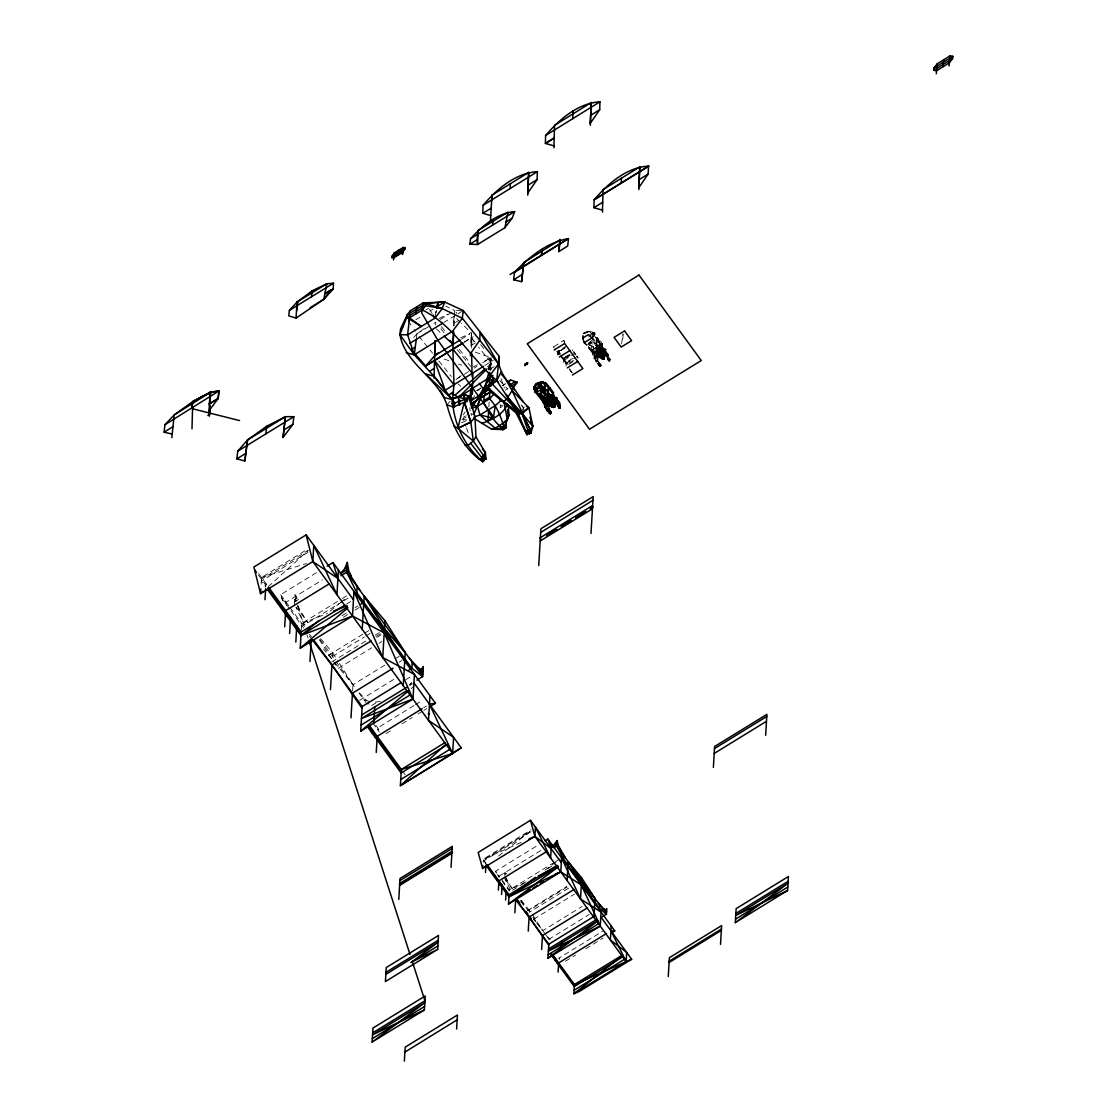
<?xml version="1.0" encoding="UTF-8"?>
<svg xmlns="http://www.w3.org/2000/svg" width="1117" height="1117" viewBox="0 0 1117 1117"><rect width="100%" height="100%" fill="white"/><g stroke="black" fill="none" stroke-linecap="round" stroke-linejoin="round"><path stroke-width="0.75" stroke-dasharray="5 3.75" d="M592.834 338.884L592.932 332.824L588.882 331.121L582.823 333.732L590.167 331.163L594.705 332.936L607.369 356.211L608.793 355.136L602.3 346.856L602.454 343.757L598.07 338.2L596.394 338.172L592.778 334.123L592.806 338.828M490.768 369.755L490.991 359.353M470.997 345.628L471.36 332.992L461.53 323.358M601.909 350.989L603.669 351.045L602.091 349.439L600.066 349.356L592.834 339.652L589.231 342.612L597.218 351.855L601.016 358.11L599.522 357.44L597.232 355.569L598.782 350.947L602.091 349.439L603.794 350.598C604.981 353.084 606.349 360.177 601.588 359.227L597.232 355.569L596.394 338.172L592.932 332.824L588.896 335.295M589.134 345.544L589.231 342.612L591.619 341.132M598.014 352.26L598.223 350.473L600.052 349.356L602.091 349.439L604.143 351.324L601.965 354.243L597.567 356.491L596.827 352.623L598.223 350.473L599.955 350.207L599.55 353.517L604.227 359.255L600.723 352.707L600.862 343.827L596.394 338.172L596.157 343.45M599.731 351.897L600.806 343.743L599.62 350.096L606.726 356.449L601.868 348.923L596.157 342.989L598.07 338.2L596.352 339.261L596.981 353.586L602.314 359.074L604.506 359.074L603.794 350.598L606.294 349.412L603.711 352.204L606.294 349.412M453.753 326.094L454.158 316.125L443.952 322.408M596.157 342.989L596.394 338.172M454.019 325.759L454.647 313.905M261.127 584.177L261.518 577.489L306.533 549.829M265.944 583.563L265.734 587.081L261.308 581.008L307.901 552.37M286.05 603.948L286.161 602.175L322.45 579.863M294.441 604.367L295.028 594.593L297.066 598.042L299.859 597.902M301.297 630.281L301.688 623.509L340.894 599.41M320.649 638.659L332.657 652.803L332.252 659.588L323.539 649.005M352.595 690.809L352.958 684.707L337.278 660.063M488.855 406.923L489.134 402.106M485.993 864.209L483.172 859.28L531.078 829.819M497.26 874.513L499.145 877.096L495.641 871.19L537.738 845.318M504.73 875.463L504.898 872.684L507.076 874.025M557.327 354.271L557.495 351.478L566.64 345.851M557.969 355.15L558.123 352.553M561.181 350.291L558.626 350.794L559.896 354.466M559.519 354.257L556.922 350.892L557.704 353.237M563.303 362.48L563.554 358.278L560.846 355.024L566.165 363.081L572.7 359.06M564.713 342.081L563.75 340.308L553.39 347.08M565.984 366.153L566.207 362.383L563.554 358.278L570.089 354.271M573.915 353.251L573.998 351.855L575.772 354.592L572.197 349.83M584.875 333.662L585.406 332.154M593.225 353.544L593.755 348.281L600.862 343.827L602.454 343.757L602.3 346.856L600.22 350.389L602.915 347.15L600.653 348.322L597.274 354.466L600.723 352.707L602.356 350.138L601.044 350.389L600.862 343.827L596.841 342.109M558.947 958.121L559.617 959.042L558.947 958.121L602.496 931.341M597.023 351.646L597.386 345.6L598.223 350.473L604.227 359.255L603.752 358.515M600.597 349.007L602.272 345.474L594.495 334.723L590.013 332.433L590.167 331.163L584.163 332.559L584.023 333.718L584.903 333.173M600.695 355.485L600.918 351.548L600.011 350.193M600.82 350.487L593.713 341.523M622.825 338.996L623.118 334.109M597.372 345.586L597.274 354.466L601.854 351.45L602.091 349.439L597.092 352.818L595.543 351.45L592.303 353.642L596.324 362.425M605.861 349.244L605.023 348.811L597.93 354.298L599.466 357.887L601.756 356.909L602.3 351.52L604.506 359.074L602.37 350.682L600.066 349.342L600.862 343.827L591.926 350.347L592.303 353.642L593.42 354.075L596.157 353.056L596.576 351.925L593.322 352.344L589.204 343.715L593.63 349.286L597.316 346.047L589.231 342.612L587.486 344.776L591.493 342.305M489.735 369.378L490.81 359.074M596.115 361.238L593.267 352.707L591.759 352.078L589.231 342.612M600.052 349.356L600.862 343.827L600.499 349.733L598.447 353.74M602.915 347.15L601.868 348.923L602.272 345.474L600.527 346.577L598.07 338.2M488.995 370.285L491.019 357.622L489.511 369.518L494.119 366.641M594.495 334.723L594.705 332.936L592.932 332.824L592.555 335.91L594.495 334.723L593.085 336.664M416.264 339.428L416.934 333.815L414.016 329.487M435.141 316.725L436.593 309.074M435.546 324.977L435.881 322.171L431.511 324.852M453.963 317.675L453.223 323.846L458.417 320.649M454.493 313.319L454.828 310.526L445.655 306.142M583.283 333.103L583.2 333.871L584.945 332.796M500.528 405.164L500.207 407.775L502.622 406.295M598.782 350.947L598.391 354.187L599.62 350.096L606.252 356.072L608.793 355.136L602.3 346.856L604.325 352.693L607.048 356.323L607.676 354.997L605.33 350.403L602.859 353.167L607.048 356.323L601.044 349.663L602.454 343.757L591.926 350.347L596.827 352.623L601.114 349.523L600.485 355.192M599.466 357.887L599.703 355.988L604.395 353.112L604.157 355.011L599.466 357.887L599.703 355.988L600.974 354.508L601.588 359.227L602.314 359.074L604.981 356.407L604.395 353.112L603.306 353.07L602.929 356.155L601.756 356.909L598.991 356.072L599.592 352.693L596.632 354.271L595.193 356.546L597.441 356.155M600.723 352.707L604.213 354.55L604.981 356.407L601.435 358.585L597.232 355.569L595.193 356.546M600.597 357.594L600.974 354.508M601.742 357.985L601.532 356.491L601.588 359.227L604.632 357.342L604.814 355.89L602.594 356.714L601.588 359.227L600.653 357.147M601.756 356.909L602.147 353.796L600.918 351.548M602.314 359.074L602.594 356.714M602.37 350.682L603.794 350.598L604.632 357.342L602.985 355.709M602.147 353.796L603.362 356.253L603.096 359.255L604.548 358.836L604.129 357.733L604.52 358.962L604.395 357.817L603.04 358.948L604.395 357.817M603.375 359.227L603.515 358.11L603.934 359.437L601.435 358.585M604.115 355.792L603.934 359.437L599.703 355.988L597.232 355.569L603.794 350.598M601.979 350.361L596.981 353.586L597.218 351.855L601.114 349.523M599.201 354.368L597.93 354.298L597.567 356.491L603.529 352.818L600.625 351.338L600.862 349.607M600.862 343.827L599.969 350.166L597.316 346.047L598.223 350.473M621.597 343.841L622.979 334.151M593.895 351.506L602.454 343.757L600.625 351.338L600.751 350.57M593.658 342.598L599.843 351.129L600.723 344.832L596.352 339.261L600.723 344.832L601.044 350.389L601.477 347.596L607.676 354.997L607.369 356.211L604.325 352.693L605.33 350.403L609.798 359.171M488.799 369.266L490.461 358.976M489.023 369.224L490.74 359.283L488.911 369.49M488.953 369.462L490.726 359.311M592.303 353.642L596.576 351.925L597.902 361.643L594.593 358.711L595.556 353.223L597.902 361.643L597.986 356.491L596.576 351.925L595.445 351.492C591.396 354.131 600.723 362.299 596.827 361.531L593.322 352.344L593.42 354.075M436.091 312.341L436.426 310.666L435.644 312.62M600.653 348.322L603.822 351.757L603.543 353.544L605.33 350.403L602.859 353.167M601.044 350.389L602.454 343.757L594.621 351.995L597.218 351.855M600.625 351.338L601.477 347.596L594.621 351.995M606.88 355.834L604.576 351.087L604.185 352.958L605.163 351.241L607.341 356.379L608.793 355.136L606.252 356.072M607.341 356.379L608.318 354.773M522.519 410.33L523.273 407.593L521.793 404.619M599.62 350.096L597.567 356.491L597.93 354.298L595.808 355.723M603.711 352.204L604.032 351.283M597.023 353.614L597.511 352.469M594.481 353.656L594.384 351.911M463.387 414.798L465.063 412.061M472.994 398.071L474.725 395.669M603.515 358.11L603.976 359.185M593.797 358.11L594.719 356.951L597.986 356.491L594.593 358.711L593.797 358.11L597.986 356.491M413.681 337.543L416.934 333.815L426.54 326.946M447.973 403.712L450.025 401.366M597.274 354.466L596.827 352.623L591.926 350.347L593.755 348.281M607.369 356.211L608.151 355.374M488.199 367.619L494.342 361.419M411.81 682.473L409.632 684.595L412.536 682.808M602.929 356.155L604.395 353.112L604.73 356.56M595.947 352.497L596.576 351.925L595.626 353.167L597.148 357.524L594.593 358.711M268.164 586.788L308.152 550.486L261.42 579.206M487.543 366.711L492.751 362.159M411.07 688.617L413.723 686.383M330.115 611.222L339.386 603.501M340.713 602.398L347.345 596.897M498.475 856.083L529.849 831.523L483.116 860.258M544.984 870.185L557.453 860.956M457.16 378.523L463.792 373.748M602.175 350.794L605.023 348.811M502.51 385.784L505.247 383.885M502.706 385.602L505.387 383.759M505.359 390.168L508.012 388.423M490.768 370.676L490.489 361.936L487.738 354.131M589.064 347.387L593.267 352.707L587.416 346.619L591.759 352.078L593.462 351.003M455.918 379.557L462.941 375.172M464.337 374.279L468.554 371.654M474.167 368.149L476.973 366.39M482.6 362.885L489.623 358.501L483.549 361.559M484.82 365.482L493.407 360.121M591.926 350.347L593.63 349.286L592.778 341.481M600.569 346.549L602.272 345.474M461.475 339.121L469.95 333.871M464.113 342.123L471.22 337.711L474.432 341.746L471.137 337.767L471.458 347.932M475.395 342.891L470.774 345.767L471.36 332.992L471.96 344.916M587.486 344.776L591.577 342.235M596.241 341.132L598 340.029M425.814 310.009L428.523 308.334M415.859 319.727L419.922 317.228M429.877 311.112L432.768 309.325M416.934 333.815L430.059 325.745M440.252 319.476L451.91 312.313M458.054 313.737L463.248 310.54M464.337 342.207L473.259 336.72M476.861 390.503L480.868 388.032L476.861 390.503L479.654 389.679M585.978 332.908L590.167 331.163M559.072 351.059L560.301 354.271L558.57 351.897L565.104 347.89M565.272 347.61L557.439 352.427L558.877 354.62L554.856 349.09M588.743 336.594L594.705 332.936M569.391 354.522L562.856 358.543L567.073 364.337L573.607 360.316M570.061 354.689L563.527 358.711L567.618 364.324M563.429 359.325L569.963 355.304M560.776 356.197L563.471 359.674L570.075 355.471M564.113 360.26L573.258 354.634M572.742 358.362L566.207 362.383L560.804 355.723M566.151 363.346L575.297 357.733M568.721 364.296L573.943 361.07M597.232 355.569L604.143 351.324M599.229 357.091L604.66 353.74M601.77 357.761L604.981 356.407M603.04 358.948L604.465 358.082L604.506 359.074M282.713 601.155L280.688 594.663L316.977 572.351M297.066 598.042L294.734 599.48L296.312 601.644M294.595 601.923L298.588 599.466M342.347 598.517L348.155 594.942M342.319 601.658L304.564 624.864L295.893 607.299M343.771 600.764L349.565 597.204M346.465 604.115L350.668 601.546M342.039 615.718L347.848 612.144M355.108 607.69L358.012 605.903M343.352 617.212L347.708 614.545M354.969 610.077L359.325 607.397M328.733 655.162L363.583 633.744M364.603 633.171L368.959 630.491M332.433 656.531L364.379 636.899M365.831 636.006L370.188 633.325M331.623 662.018L367.926 639.706M375.186 635.238L382.433 630.784M376.08 636.481L380.436 633.8M376.946 637.36L381.302 634.679M338.325 668.329L371.71 647.79M378.97 643.336L381.874 641.549M384.904 665.076L352.958 684.707L334.43 662.227M395.055 658.821L399.411 656.14M399.048 662.255L401.952 660.468M359.59 700.401L397.331 677.195M405.722 679.764L411.531 676.204M375.912 702.984L370.579 706.251L367.87 702.537M409.576 685.545L412.48 683.758M414.002 705.553L377.7 727.865L377.602 729.638L378.733 729.275M415.454 704.659L422.715 700.205M423.664 707.759L426.568 705.972M386.091 733.604L391.885 730.029M402.05 723.788L412.215 717.533M418.023 713.972L422.38 711.292M423.832 710.398L426.736 708.611M531.064 831.76L483.047 861.277L484.973 863.916M499.201 876.105L541.312 850.219M554.353 862.352L509.338 890.012L509.282 891.017L502.343 881.495M555.805 861.458L560.162 858.778M524.278 883.072L511.209 891.101L504.563 878.241M547.498 868.789L553.306 865.228M527.475 910.564L566.682 886.465M567.241 886.968L529.486 910.173L529.36 912.282L570.019 887.289M533.731 919.151L574.389 894.159M536.523 922.977L542.75 930.67L581.957 906.571M548.559 939.509L589.217 914.516M565.425 961.248L575.59 954.993M585.755 948.752L603.166 938.043M473.077 367.06L477.559 364.7M439.009 318.596L447.638 314.198M463.276 417.241L466.306 415.747M526.121 881.83L509.338 890.012L501.24 878.884M460.707 337.781L469.838 333.676M521.206 842.413L483.172 859.28L486.049 863.232M461.447 422.715L467.548 420.187M521.067 404.913L523.273 407.593L526.484 406.323M301.688 623.509L327.476 613.428M465.998 417.437L463.108 418.554L465.915 426.373M261.518 577.489L306.421 563.54M380.366 701.406L373.064 702.384M569.405 368.861L572.532 373.162M461.572 310.54L454.828 310.526L456.895 313.332M461.907 419.057L466.864 420.034M499.969 404.899L502.943 405.778M475.186 352.106L489.441 357.063M444.189 359.074L448.95 360.735M458.473 364.044L461.656 365.161M473.622 414.491L470.843 413.513L471.974 416.013M363.807 699.605L366.725 700.722M369.141 701.644L366.069 700.066L359.409 692.889M600.653 357.175L602.356 358.752M436.482 328.957L442.835 334.891M458.193 383.955L460.651 386.3M456.616 318.54L460.302 322.157M499.704 380.576L507.76 388.995M603.822 351.757L607.034 355.234L608.081 359.8M577.21 356.714L578.369 357.998M566.752 363.137L567.911 364.435M547.819 937.023L550.136 939.606M575.758 354.899L573.956 352.763L575.115 354.578M521.178 900.148L531.385 913.092M533.409 919.137L535.49 921.707M419.015 336.399L432.572 353.181M438.841 360.959L451.38 376.527M441.438 326.667L445.683 331.944M457.174 349.565L470.69 366.432M480.673 344.664L485.853 351.129M490.489 361.936L478.635 347.192M471.22 337.711L474.418 341.76M459.408 349.356L468.861 361.615M440.922 328.705L444.957 333.927M576.651 355.96L577.573 357.217M576.609 356.658L577.531 357.901M560.79 356.002L566.738 364.17M553.292 346.745L554.283 348.113M569.377 369.029L571.736 372.268M557.411 352.832L558.863 354.829M569.363 369.238L571.722 372.478M504.647 876.859L513.22 890.109M505.526 879.554L512.256 888.797M520.759 900.47L528.411 910.969M532.935 917.183L544.593 933.184M545.515 934.454L548.964 939.202M297.29 605.637L307.692 622.56L296.48 607.159M320.132 639.622L334.891 659.896M335.896 661.278L355.485 688.184M359.074 693.098L368.54 706.098M280.688 594.663L289.08 606.182M290.043 607.508L304.285 627.056M309.591 634.358L311.42 636.858M375.759 725.212L380.506 731.719M281.721 597.986L289.973 609.323M290.965 610.678L303.531 627.936M309.367 635.95L311.308 638.617M372.701 722.894L379.333 732.012M258.655 573.566L267.912 586.271M402.288 770.772L405.15 774.695M258.502 575.199L265.846 585.266M597.874 360.623L600.513 364.268M563.471 359.674L566.137 363.556M596.981 353.586L595.543 351.45L595.878 352.539M408.194 320.844L413.053 328.049M520.717 901.084L524.515 906.836M319.308 639.706L335.952 665.257M532.334 914.558L542.75 930.67M332.657 652.803L336.357 658.611M429.542 309.269L432.265 313.682M588.338 346.242L591.759 352.078M559.17 352.427L558.626 350.794M505.764 876.887L507.593 880.894M297.988 605.526L299.091 608.109M501.016 378.663L504.409 388.06M466.473 427.937L468.721 434.192M597.064 356.114L595.445 351.492L597.148 357.524M495.641 871.19L496.325 873.215M297.918 606.615L304.313 626.483M306.993 634.777L308.055 638.086M557.355 351.283L558.193 353.894M498.531 875.183L499.145 877.096M285.128 600.778L286.929 606.95M603.362 356.253L603.822 357.929M563.75 340.308L564.63 343.519M599.047 355.611L599.522 357.44M523.273 407.593L524.487 412.313M597.19 347.052L598.126 351.296M604.046 358.403L604.227 359.255M296.061 600.415L295.028 594.593M504.898 872.684L505.247 874.667M604.129 357.733L604.255 359.004M469.894 407.621L470.075 410.874M491.047 359.311L491.201 369.448"/><path stroke-width="1.5" d="M473.901 418.303L491.634 429.179L503.027 429.626L505.973 427.811L505.652 422.044L505.47 423.455L508.961 415.245L508.361 405.974M599.438 365.161L600.052 366.167M527.21 431.609L527.015 434.75L518.553 414.351L488.129 387.836L489.316 384.904L489.721 372.366M551.714 395.278L551.393 398.964L557.481 404.27L559.17 408.347L556.978 403.977L550.737 398.755L553.613 392.695L546.408 383.508L542.708 381.791L537.71 382.852L533.87 387.222L535.015 391.941L542.653 400.933L546.785 410.456L550.318 413.723L550.849 411.95L548.95 408.738L547.609 400.64L542.653 400.933L539.665 395.851M434.946 340.95L434.108 378.314M540.935 385.826L540.586 397.066M554.66 403.963L555.372 404.005L554.577 406.002L554.66 403.963C556.908 404.312 554.032 408.417 552.091 407.23L548.154 404.605M191.998 428.844L192.599 406.7M472.337 394.329L472.882 373.874M548.238 400.263L548.349 396.172M608.723 359.562L609.114 360.777L608.57 360.135M607.843 357.496L609.463 360.651L609.798 359.171L609.463 360.651L607.997 357.426M452.19 403.139L453.977 384.751L452.874 349.104L453.544 331.079M490.768 215.623L482.809 213.249L483.047 205.333C496.883 189.164 515.258 173.079 537.361 171.641L537.123 179.544L527.727 193.143L527.769 195.168M491.857 199.873L491.983 195.154L528.69 172.395L527.727 193.143L528.69 172.395M510.204 188.494L510.343 183.774M590.335 125.341L590.293 123.317L599.703 109.717L599.927 101.815C577.824 103.253 559.449 119.337 545.613 135.506L545.389 143.423L553.962 145.866L554.004 147.877M543.155 390.601L538.911 394.58L538.869 396.172L544.761 402.05L545.333 407.063L550.318 413.723L549.941 412.676M544.202 402.022L544.482 387.445M553.962 145.866L554.563 125.327L591.256 102.555L590.293 123.317L591.256 102.555M554.758 400.109L553.795 401.45L555.163 401.157L556.336 398.769L558.416 402.916L555.554 399.439L556.336 398.769L559.561 402.958L557.481 404.27L553.11 397.498L553.404 395.558L559.561 402.958L559.952 408.04L549.773 387.85L547.861 392.556M572.77 118.667L573.007 110.751M602.538 212.146L602.496 210.136L593.909 207.692L594.146 199.789C607.983 183.607 626.358 167.522 648.46 166.098L648.223 174.001L638.826 187.6L638.868 189.611M602.496 210.136L603.082 189.611L639.79 166.838L638.826 187.6L639.79 166.838M621.303 182.937L621.443 178.217M435.211 340.643L434.667 355.764L425.717 365.943L414.798 353.628M470.899 402.79L471.681 388.618M472.114 376.736L471.611 353.014M540.823 389.191L540.698 392.556L544.37 390.28L544.551 386.887M548.084 391.802L548.293 404.885L554.409 401.129L552.817 399.928L551.658 399.886L551.658 401.171L554.66 407.147L551.281 403.488L550.625 400.556M478.146 230.437L477.587 244.497L469.852 244.19L470.522 238.731C482.111 226.137 497.065 213.193 514.658 211.588L512.158 218.178L504.926 227.686L477.587 244.497L477.015 239.792L478.146 230.437L507.984 212.104L504.926 227.686M209.312 415.273L209.661 407.286M544.342 391.215L548.21 396.074L548.112 403.014L550.737 398.755L553.11 397.498L547.847 392.151L547.916 390.545M444.105 336.077L453.013 344.385L453.656 332.531M472.254 403.991L472.296 403.195M171.85 437.669L174.168 414.952L192.738 401.589L210.68 392.137L218.918 390.992L218.206 398.49L209.982 409.422L209.256 416.138L209.898 405.359M210.094 402.05L210.401 391.774L209.856 401.911M260.847 588.938L260.568 593.685L312.83 561.558L313.793 545.361L336.957 594.691L338.423 570.047M264.98 599.745L265.637 588.659M296.047 318.08L296.996 302.079L312.174 290.811L326.834 283.746L333.508 283.229L333.173 289.066L323.776 299.328L296.047 318.08L288.703 315.832L289.373 310.372L296.996 302.079L326.834 283.746L323.776 299.328L310.107 307.733M284.695 626.819L285.659 610.636L329.208 583.856M289.596 633.548L290.56 617.366M295.81 642.08L296.773 625.897M313.472 639.664L362.173 706.544L360.707 731.188L412.969 699.06L414.435 674.417L382.74 657.536L353.963 591.382L352.497 616.025L300.236 648.153L301.199 631.957L268.904 587.612M309.954 661.501L311.21 640.25M330.464 689.664L331.931 665.02L312.341 639.929M359.967 590.432L346.856 569.796L340.182 573.887L344.664 568.79L347.289 562.465L346.703 572.239L356.826 592.736L411.852 668.273L422.701 676.567L416.892 680.141M357.189 586.634L356.826 592.736L353.921 594.523M350.989 717.84L352.455 693.196L393.1 668.203M362.215 629.36L364.184 596.227L384.918 620.675L405.22 652.579L403.251 685.712M393.533 260.024L394.273 252.931L403.237 247.415L405.178 247.751L402.623 252.386L393.659 257.901L391.718 257.566L394.273 252.931M372.087 733.115L372.296 729.596M373.776 723.16L374.74 706.963M376.247 752.509L377.197 736.326L422.212 708.653M382.74 657.536L384.918 620.675M409.339 320.858L410.386 310.763L423.148 302.916L444.706 301.995L463.248 310.54L499.257 356.463L498.657 364.449M372.115 1042.077L372.952 1028.073L425.214 995.945L424.39 1009.95L372.115 1042.077L424.809 1002.745L372.547 1034.873L424.39 1009.95M412.215 662.172L411.852 668.273L408.948 670.06M398.783 899.436L400.026 878.493L452.287 846.365L451.045 867.309M409.45 658.374L418.33 667.938L421.402 669.516L423.273 666.807L422.701 676.567L346.703 572.239L340.908 575.8M404.354 1061.15L405.178 1047.146L457.453 1015.018L456.616 1029.022M429.975 695.737L428.509 720.381L453.6 737.332L452.636 753.514L400.375 785.656L401.338 769.459L369.406 725.603M437.669 949.436L438.506 935.432L386.245 967.559L385.407 981.564L437.669 949.436L411.754 961.905M490.461 220.761L491.983 195.154M490.028 379.864L490.321 374.907L498.503 363.905L499.257 356.463M488.562 411.74L488.045 420.564L487.166 421.109L493.756 417.06L437.85 340.308L421.681 312.928L423.148 302.916L442.206 308.585L462.326 318.247L498.503 363.905L501.393 371.598L512.075 390.573L530.184 429.668L530.938 433.201L532.851 426.331L528.955 407.789L512.075 390.573L512.843 386.831L501.575 374.53M482.795 865.605L482.628 868.481L534.889 836.354L535.434 827.152L550.639 857.982L551.477 843.963M485.504 872.433L485.937 865.242L508.947 896.825L560.776 871.888L581.343 884.985L600.248 926.077L547.972 958.204L548.81 944.2L515.691 898.724L514.853 912.729M525.06 365.636L525.227 364.058C531.329 359.981 523.342 367.605 525.227 364.058M527.056 364.421L527.21 362.843M498.377 890.109L498.922 880.908L546.827 851.447M501.575 894.494L502.119 885.292M535.769 385.379L535.909 383.955M505.624 900.065L506.183 890.863M553.11 397.498L554.046 395.711L553.11 397.498L553.46 394.175C550.932 389.791 541.885 378.733 537.556 384.276L552.51 404.815L551.198 405.625L551.477 403.74M596.31 921.553L548.405 951L600.248 926.077L601.072 912.072L580.505 898.99L561.614 857.884L560.776 871.888L508.514 904.03L509.059 894.815L487.04 864.6M538.729 565.593L540.921 528.732L593.183 496.604L591.005 533.465M551.77 397.373L553.46 394.175L551.826 396.381M528.243 931.117L529.081 917.113L515.621 899.73M541.633 949.506L542.471 935.501L587.472 907.828M552.454 846.798L557.16 840.556L556.838 846.114L563.471 858.973L599.382 908.275L606.419 914.195L602.063 916.875M555.344 960.536L555.456 958.526M563.471 858.973L563.68 855.51M558.109 972.125L558.668 962.924L606.573 933.477M561.041 950.176L561.586 940.975M567.115 880.601L568.246 861.766L581.762 878.032L595.026 898.543L593.895 917.364M580.505 898.99L581.762 878.032M599.382 908.275L599.578 904.798M611.208 925.993L610.385 939.997L626.679 952.41L626.134 961.625L573.859 993.753L574.417 984.552L552.482 954.449M668.259 976.523L669.376 957.688L721.638 925.56L720.521 944.396M713.372 767.449L714.615 746.491L766.89 714.363L765.634 735.307M735.321 922.642L736.145 908.638L788.407 876.51L787.583 890.514L735.321 922.642L788.016 883.31L735.74 915.451L787.583 890.514M936.283 73.806L937.317 63.697L950.092 55.85L952.871 56.325L952.592 58.684L949.227 62.929L936.465 70.79L933.686 70.315L933.966 67.942L937.317 63.697M949.059 65.945L950.092 55.85M488.855 372.547L484.876 386.803L516.096 412.871L527.015 434.75L526.721 431.036L529.193 433.899L529.486 429.179M557.774 403.167L556.978 403.977L557.774 403.167L559.17 408.347L559.687 406.923M208.767 414.952L209.591 405.178M470.411 402.72L469.768 400.291L470.857 388.507M494.901 381.888L492.89 379.082L492.429 384.164L520.159 413.723L503.627 401.645L500.123 400.235M545.515 402.329L545.278 400.752L552.552 396.312L552.245 398.224L558.109 403.53M172.074 434.066L164.129 432.195L164.883 424.753L174.168 414.952L210.68 392.137L218.918 390.992L218.164 398.434L209.172 404.047L209.982 409.422M283.062 437.459L285.421 416.669L293.841 416.683L292.905 424.404L283.062 437.459L285.421 416.669L266.726 426.219L247.527 439.958L237.753 451.17L236.832 458.878L244.846 460.958L247.527 439.958L285.421 416.669M558.947 251.507L560.217 239.75L523.719 262.551L521.611 281.666L513.666 279.795L514.42 272.353C528.969 257.161 547.288 242.152 568.455 238.591L567.701 246.033L558.709 251.646L559.938 239.387M547.847 392.151L544.258 387.655L544.412 386.161M526.484 406.323L528.955 407.789L518.553 414.351L496.73 380.492L498.503 363.905L480.031 332.252L479.807 340.154L470.397 353.754L470.439 355.764M521.611 281.666L523.719 262.551M210.15 396.465L210.68 392.137L192.738 401.589L191.901 407.873L192.738 401.575L210.68 392.137L209.172 404.047L218.164 398.434M265.804 433.927L266.726 426.219M311.448 296.801L312.174 290.811M398.141 255.151L398.755 250.18M481.818 459.031L482.781 461.656C463.36 448.894 452.748 426.75 446.954 404.899C437.724 377.49 405.08 364.03 399.9 334.597L400.556 329.124L407.021 315.008L410.386 310.763M406.742 317.368L409.52 317.856L421.304 326.499L406.742 317.368L407.021 315.008L425.926 303.391L444.706 301.995L442.206 308.585L434.974 318.094L407.621 334.905L399.9 334.597L406.742 317.368L425.647 305.751L442.206 308.585M415.901 313.919L416.767 306.84M483.075 456.336L484.247 460.483L480.896 458.556L482.781 461.656C464.421 446.102 453.614 423.511 452.413 399.537L434.066 376.289L414.253 354.815L416.264 339.428M425.926 303.391L425.647 305.751L422.296 309.995L409.52 317.856L407.621 334.905L414.253 354.815L452.483 331.316L462.326 318.247L463.248 310.54M438.018 302.512L436.915 308.166L438.018 302.512L437.124 306.658L444.706 301.995M492.597 225.159L493.323 219.169M526.079 364.561L526.219 363.458M545.026 404.047C543.951 397.582 536.188 394.901 535.294 388.381L535.448 384.555L542.708 381.791L540.754 385.016L535.294 388.381L533.744 388.311L535.406 384.89L538.059 383.257L542.206 383.117L541.019 383.843M537.012 389.288L536.621 392.36L535.015 391.941L533.87 387.222L535.406 385.56L535.169 387.431L533.744 388.311L536.621 392.36L544.258 387.655L546.408 383.508L541.368 381.902L538.38 383.731L536.802 383.41L536.691 384.402M541.368 381.902L541.214 382.712L542.708 381.791M942.846 66.866L943.711 59.773M484.303 395.823L483.438 402.888C489.428 411.838 494.175 424.167 504.507 428.719L504.633 427.616M507.537 404.34C503.153 414.449 491.578 420.076 481.609 423.511L481.678 422.896M504.507 428.719C501.254 418.149 497.651 406.825 489.469 398.839L489.693 397.024L483.703 400.696M491.634 429.179L495.376 428.244L499.313 425.507M499.02 428.984L505.275 425.144L508.961 415.245L507.439 410.958M503.167 428.509L503.027 429.626L500.584 428.02M502.078 427.602L503.027 429.626L500.151 428.286M503.613 426.806L505.973 427.811L505.359 424.879M505.973 427.811L505.652 422.044L506.043 427.266L503.097 429.068M507.956 413.96L507.732 409.799M541.968 251.143L541.438 255.472L542.262 249.189M548.95 400.919L549.061 400.054M551.854 398.476L551.658 399.886L552.552 396.312L549.313 402.274L549.773 404.396L552.845 407.049L554.367 407.328L554.535 406.351M549.815 403.991L552.44 405.038L554.954 402.734L555.554 404.452L553.571 407.188L554.395 407.105M552.873 402.106L552.44 405.038L550.136 405.694M543.155 402.371L546.897 401.254L546.367 400.305L547.609 400.64L547.176 401.701L543.155 402.371L546.367 400.305L547.344 403.139L546.45 400.277L548.112 403.014L549.257 402.678L551.658 401.171L551.924 399.006M551.658 401.171L552.859 399.523M552.231 406.113L552.091 407.23L554.395 406.085L555.372 404.005M553.641 404.27L554.898 403.139L554.409 401.129M554.2 406.811L553.515 406.923M244.846 460.958L247.527 439.958M539.888 395.795L542.806 399.439L547.721 401.464L548.112 400.766L547.902 402.19L549.257 402.678L550.737 398.755L554.046 395.711M586.662 345.013L584.261 342.64L582.655 338.13L582.962 335.672M471.318 399.704L471.374 406.7M492.876 375.507L489.679 378.314L471.695 408.082L477.476 406.406L489.469 398.839L489.846 389.61M551.826 399.83L547.902 402.19L548.112 400.766M500.933 400.626L495.264 405.611L493.379 418.191L480.017 414.979L474.097 416.948M484.792 395.292L486.174 386.859M500.5 428.719L495.376 428.244L487.403 421.723L480.017 414.979L477.476 406.406L470.718 403.935L489.441 392.43L489.805 390.126M550.723 400.458L551.337 396.786M551.756 399.188L551.658 399.886L552.552 396.312M487.012 381.888L487.584 378.565M548.154 402.706L549.313 402.274M530.184 429.668L532.851 426.331L521.765 413.081L529.193 433.899L528.997 430.143L530.938 433.201L530.184 429.668L521.765 413.081L507.802 397.457L506.378 394.51M607.983 357.552L609.365 359.339M559.058 402.665L559.952 408.04M535.755 385.128L538.101 382.922L544.258 387.655M556.336 398.769L555.163 401.157L552.343 397.219M609.114 360.777L609.142 359.409M446.954 404.899L453.362 406.965L454.996 403.279L452.078 399.006L462.983 394.566L469.252 396.242L475.004 417.144L475.912 436.719L485.42 452.762L486.063 459.031L473.343 441.103L457.872 428.314L464.169 402.385L467.088 401.506L469.252 396.242L463.429 394.371L458.71 397.331L457.537 396.786L460.092 401.198L458.766 404.675M550.486 412.243L550.974 413.206L545.333 407.063L546.604 401.869L547.93 405.806L544.538 406.574M552.831 395.851L552.063 399.006L547.721 401.464L542.806 399.439L540.67 393.491L544.565 398.35L550.639 394.552M491.075 385.937L493.114 377.825M608.933 359.492L608.5 359.646M558.277 403.46L559.799 407.328M505.275 425.144L505.973 423.148L506.043 427.266M422.156 669.837L423.273 666.807M477.476 406.406L484.876 386.803L489.316 384.904L492.89 379.082M473.915 414.212L484.876 386.803L488.129 387.836L496.73 380.492L501.393 371.598M548.293 404.885L550.737 398.755M482.921 391.606L484.876 386.803M554.898 403.139L555.219 405.303L552.091 407.23L552.245 405.918M599.829 365.329L600.332 365.943L600.513 364.268L600.695 365.65L599.634 365.482M545.333 407.063L548.768 404.829L547.833 404.549L548.433 409.618L548.95 408.738L546.785 410.456L548.377 408.724L550.849 411.95L550.15 412.955L547.847 409.171M465.133 445.32L467.953 445.404L473.343 441.103L475.912 436.719M512.075 390.573L506.992 398.755L503.627 401.645M553.795 401.45L554.577 400.961L557.802 404.145L555.331 400.891L556.182 399.509L555.358 400.291M469.768 400.291L471.248 400.486L472.994 398.071M512.745 388.451L517.297 382.293L510.734 380.073L508.053 381.916M555.763 399.83L557.229 397.861L555.917 397.415M323.776 299.328L331.009 289.834L324.907 293.576L333.173 289.066M487.375 389.247L485.323 391.83L479.277 383.299M451.785 403.921L465.649 399.286L469.252 396.242L464.504 402.092L470.829 422.072L473.343 441.103M475.004 417.144L470.829 422.072L457.872 428.314L453.837 425.87M559.561 407.426L559.603 408.18L560.343 406.658L558.919 403.209L558.095 404.172L559.561 402.958L556.978 403.977M400.556 329.124L402.734 326.764M489.469 398.839L494.091 393.91M297.876 301.534L296.647 310.959M558.919 403.209L558.123 404.019L558.891 407.691M451.212 393.379L458.71 397.331L486.97 368.847M545.501 400.863L551.295 395.027M263.095 591.382L260.568 593.685L253.894 567.017L306.156 534.889L353.461 599.829M445.892 744.327L400.375 785.656L461.237 747.804L413.932 682.864M454.996 395.167L484.932 368.987M544.761 400.431L551.086 394.901M466.012 399.062L469.252 396.242M545.278 400.752L547.609 400.64L547.763 403.251M546.897 401.254L547.609 400.64L546.66 401.813L547.93 405.806L548.768 404.829M300.236 648.153L347.945 607.83M360.707 731.188L408.431 690.865M521.625 413.876L528.955 407.789M318.987 620.493L300.99 635.475L267.703 589.79M597.777 902.327L603.571 908.763L605.554 910.006L606.754 908.638L606.419 914.195L556.838 846.114L553.934 847.901M470.648 443.254L481.902 457.761L485.42 452.762L482.335 448.727M546.785 410.456L547.875 409.604M547.358 410.484L547.302 409.618L549.396 413.108L550.849 411.95M438.618 352.637L434.667 355.764L460.064 340.001M486.593 865.382L482.628 868.481L478.188 852.439L530.463 820.311L561.32 862.687M622.853 955.412L573.859 993.753L579.388 991.379L631.663 959.252L600.792 916.875M552.817 399.928L550.499 401.534M508.514 904.03L558.43 866.764M547.972 958.204L597.902 920.953M535.28 877.348L508.947 896.825L558.305 866.471M507.998 381.972L510.734 380.073M461.237 747.804L452.636 753.514L401.338 769.459L444.887 742.679M510.664 386.677L517.297 382.293M509.715 385.17L515.007 381.693M458.71 397.331L492.527 375.494M499.257 425.954L507.272 419.559L504.018 401.994M495.264 405.611L480.017 414.979M164.883 424.753L218.918 390.992M164.129 432.195L172.898 426.722M514.42 272.353L568.455 238.591L509.994 274.531M513.666 279.795L522.435 274.321M434.387 376.736L445.208 390.224L483.424 366.362M448.852 394.929L453.223 392.193M544.565 398.35L542.806 399.439L542.653 400.933L544.412 399.83M545.613 135.506L599.927 101.815M554.186 137.95L545.389 143.423L554.479 137.824M590.67 115.33L599.703 109.717M483.047 205.333L537.361 171.641M528.09 185.157L537.123 179.544M648.46 166.098L594.146 199.789L649.103 166M593.909 207.692L602.719 202.233M639.189 179.6L648.223 174.001M462.703 343.003L425.717 365.943L462.857 343.114M429.891 371.123L434.29 368.387M536.132 391.453L538.911 394.58L546.772 389.707M540.628 395.069L538.869 396.172L540.572 396.661M289.373 310.372L333.508 283.229M391.913 255.919L405.178 247.751M391.718 257.566L404.982 249.412M470.522 238.731L514.658 211.588M469.852 244.19L477.015 239.792M505.596 222.213L512.158 218.178M207.832 415.524L209.689 414.379M409.757 343.422L442.5 323.302M237.753 451.17L293.841 416.683M411.433 349.537L415.329 347.136M236.832 458.878L245.922 453.293M283.816 429.989L292.905 424.404M933.966 67.942L952.871 56.325M933.686 70.315L952.592 58.684M524.697 364.728L527.643 362.913M524.655 365.091L527.601 363.276M471.248 400.486L489.972 388.967M554.172 349.942L564.63 343.519L582.879 368.582L572.421 375.005M470.383 404.382L475.912 400.975M481.902 397.289L489.092 392.877M582.655 338.13L588.464 334.555L594.272 340.308M559.352 357.049L569.81 350.626M584.261 342.64L592.387 337.641M533.87 387.222L535.308 386.342M567.254 367.898L577.698 361.461M535.197 390.405L540.81 386.957M535.015 391.941L536.83 390.824M538.911 394.58L549.899 387.822M507.704 416.013L508.961 415.245M550.206 405.164L550.081 406.099M554.521 405.08L555.554 404.452M327.141 566.11L332.95 562.535L435.448 703.263L429.64 706.824M344.664 568.79L346.996 567.352L351.366 575.981M301.199 631.957L345.069 604.981M347.443 606.922L300.99 635.475L352.497 616.025L384.192 632.892L412.969 699.06L361.461 718.51L406.462 690.851M360.917 604.115L363.821 602.328M540.698 532.446L592.973 500.318M371.137 640.935L331.931 665.02L362.062 708.304M546.604 535.601L556.755 529.36M561.111 526.679L571.276 520.438M575.632 517.757L585.797 511.502M590.153 508.835L593.057 507.048L592.15 505.806L539.888 537.947L540.796 539.176M540.195 540.949L592.471 508.821M362.173 706.544L401.366 682.445M361.671 714.992L406.672 687.318M361.07 725.087L410.372 694.774M447.722 744.341L401.129 772.978L367.214 726.399M400.738 779.554L450.193 749.144M399.9 880.615L452.162 848.473M401.436 883.589L450.807 853.248M399.607 885.432L451.882 853.304M544.998 840.85L547.902 839.062L614.783 930.894L611.879 932.681M554.66 844.773L557.006 843.335L565.481 857.982M552.915 847.175L556.922 844.717L559.854 848.766M714.489 748.613L766.765 716.486M714.21 753.444L766.471 721.303M509.059 894.815L557.132 865.27M385.951 972.362L438.227 940.235M385.84 974.359L438.101 942.231L410.791 962.631L437.878 945.973M518.595 896.937L522.951 894.27M525.856 892.483L530.198 889.802M533.102 888.015L537.459 885.334M540.363 883.547L543.267 881.774M547.623 879.093L551.98 876.412M554.884 874.625L557.788 872.838M574.082 889.439L529.081 917.113L548.754 945.205M372.673 1032.876L424.935 1000.748L412.662 962.659M372.324 1038.615L424.6 1006.473M548.81 944.2L593.811 916.54M548.531 949.003L596.436 919.556M548.182 954.742L598.963 923.522M457.16 1019.821L404.885 1052.088M622.323 955.091L574.417 984.552L631.663 959.252M622.295 957.032L574.292 986.548L551.086 954.686M574.068 990.276L624.934 959.014M735.866 913.441L788.127 881.313M735.517 919.179L787.792 887.052M669.167 961.165L721.442 929.023M669.097 962.519L721.359 930.391M482.809 213.249L491.215 208.195M538.324 875.868L558.151 866.178M457.872 428.314L470.829 422.072L464.169 402.385L453.362 406.965M528.802 839.049L534.889 836.354L551.184 848.766L547.902 839.062M527.81 430.603L525.632 431.469L523.524 426.54M333.536 611.055L347.178 605.721M296.996 302.079L298.197 301.646M371.039 731.663L373.301 730.965M377.197 736.326L374.935 737.025L377.364 736.536M452.078 399.006L457.048 397.75M435.448 703.263L429.473 704.185L452.636 753.514L312.83 561.558L306.156 534.889M554.66 959.587L556.112 959.433M558.668 962.924L557.201 963.077L558.765 963.063M614.783 930.894L610.929 930.796L626.134 961.625L534.889 836.354L530.463 820.311M489.441 392.43L492.346 392.556M192.543 408.766L239.569 420.578M406.239 352.735L414.253 354.815L399.9 334.597M434.066 376.289L425.493 373.846L452.413 399.537L444.468 397.666L440.21 390.461M457.537 396.786L465.649 399.286L462.983 394.566L465.244 401.087M537.584 383.857L540.754 385.016M549.396 413.108L550.318 413.723M516.096 412.871L518.553 414.351M422.296 309.995C454.312 325.452 470.271 358.375 496.73 380.492M312.83 561.558L337.92 578.494L332.95 562.535M541.996 388.06L544.37 390.28L542.653 388.046M428.886 714.042L428.286 713.484L428.872 714.28M489.679 378.314L493.211 381.832M553.906 397.945L560.343 406.658M363.681 604.716L405.22 652.579M550.611 413.499L548.601 410.288M481.902 457.761L484.247 460.483L482.809 457.035L486.063 459.031L483.535 455.973M482.781 461.656L480.436 458.933L478.132 458.584L476.4 455.68M567.953 866.597L595.026 898.543M598.656 362.774L600.695 365.65L599.983 364.714M481.706 457.425L484.247 460.483M597.721 363.542L599.438 365.636M453.977 384.751L434.527 360.484L445.208 390.224M452.874 349.104L472.24 373.343M449.983 340.462L453.013 344.385M546.45 400.277L547.902 402.19M507.802 397.457L520.159 413.723M598.195 363.151L600.332 365.943M605.554 910.006L606.587 911.416M603.571 908.763L606.503 912.812M421.402 669.516L422.994 671.68M418.33 667.938L422.84 674.123M517.813 900.19L519.866 903.011M526.023 911.458L527.922 914.055M529.458 916.149L531.343 918.746M486.984 865.563L509.003 895.792M551.435 954.058L574.347 985.529M254.592 569.838L256.547 572.518M267.815 587.975L301.087 633.674M368.331 725.994L401.24 771.177M452.245 852.355L451.659 851.545L399.397 883.673L399.984 884.482M548.21 396.074L550.835 399.76M523.566 402.148L512.843 386.831L514.337 389.805M568.246 861.766L594.733 903.36M364.184 596.227L404.717 661.069M433.159 315.148L434.974 318.094M496.381 379.11L498.014 382.14M607.271 357.705L608.36 360.205M530.91 421.626L532.851 426.331L529.919 417.088M554.604 405.75L554.954 406.965L554.898 405.806M553.404 395.558L555.331 400.891M549.773 387.85L550.821 390.81M498.922 880.908L500.29 884.943M559.254 407.091L559.603 408.18M527.866 429.836L529.193 433.899M463.429 394.371L465.552 400.947M309.116 641.395L409.995 954.379M501.463 884.399L502.692 888.238M285.659 610.636L287.725 617.282M453.055 402.288L454.535 407.216M289.554 615.984L291.411 622.323M458.389 400.137L459.673 405.164M530.268 430.408L530.938 433.201M558.025 844.745L557.16 840.556M348.574 569.516L347.289 562.465M544.244 401.31L544.44 402.79M471.346 401.994L471.514 405.038M402.623 252.386L402.497 254.508L403.237 247.415L402.623 252.386M638.994 275.061L527.252 343.757L589.511 429.249L701.253 360.554L638.994 275.061M624.529 330.939L614.071 337.362L621.136 347.066L631.594 340.643L624.529 330.939"/></g></svg>
